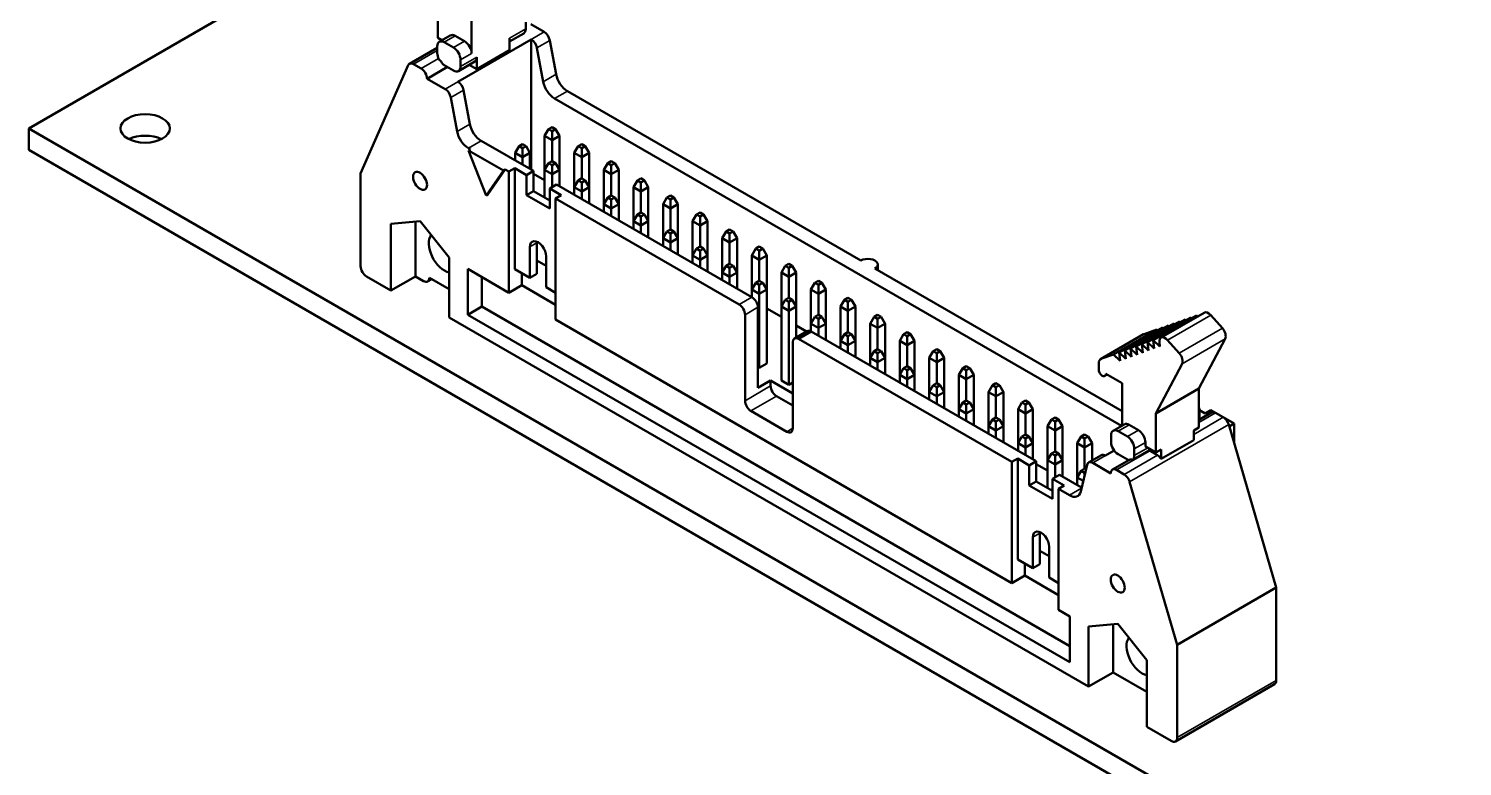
# Model space of a CAD drawing. Header units: millimetres. Extents: x 845 to 2568, y -211 to 570.
# Drawn here: x 1331.5 to 1418.5, y 404.5 to 449.3 of the extents above; entities that cross this region are included whole.
import ezdxf

# ---------------------------------------------------------------- set-up
doc = ezdxf.new("R2010")
doc.units = ezdxf.units.MM
doc.header["$LTSCALE"] = 2
doc.layers.add('외형선(ISO)', color=7, linetype='Continuous', lineweight=50)
doc.layers.add('좁은 외형선(ISO)', color=7, linetype='Continuous', lineweight=35)

msp = doc.modelspace()

# ---------------------------------------------------------------- linework, layer by layer
at = {"layer": '외형선(ISO)'}
for p, q in [((1368.9172, 464.8466), (1331.487, 443.2363)), ((1356.3243, 448.7321), (1356.3243, 451.1052)), ((1358.3749, 447.7932), (1358.3749, 450.5745)), ((1361.6629, 449.2833), (1361.6629, 449.6916)), ((1362.7765, 449.0946), (1361.9633, 449.5641)), ((1356.5727, 448.5887), (1356.3243, 448.7321)), ((1357.0849, 448.8844), (1356.4131, 448.4965)), ((1357.2788, 448.1403), (1356.713, 448.4668)), ((1357.9506, 448.5281), (1357.3848, 448.8547)), ((1361.9987, 448.6455), (1357.5439, 446.0736)), ((1361.5387, 449.0087), (1360.673, 448.5089)), ((1360.673, 447.9821), (1360.673, 448.7118)), ((1361.9987, 448.6455), (1361.9987, 440.7255)), ((1363.1203, 448.5834), (1363.5032, 446.5244)), ((1356.2889, 448.1398), (1354.5993, 447.1642)), ((1356.2889, 448.2219), (1356.2889, 447.8136)), ((1357.7031, 446.9971), (1357.7031, 447.4054)), ((1358.6931, 446.839), (1360.673, 447.9821)), ((1358.6931, 446.839), (1358.6931, 447.5687)), ((1362.3425, 448.1343), (1362.7254, 446.0753)), ((1351.6396, 440.501), (1354.5215, 447.0735)), ((1354.8492, 447.1395), (1355.3165, 446.8697)), ((1356.9031, 446.9692), (1355.6701, 446.2573)), ((1357.2789, 446.7522), (1356.7132, 447.0788)), ((1358.5688, 447.294), (1357.5789, 446.7225)), ((1358.6931, 446.839), (1358.2369, 447.1024)), ((1355.6701, 446.2573), (1356.7661, 445.6245)), ((1357.4928, 443.0543), (1357.1099, 445.1133)), ((1357.8877, 445.5623), (1358.2706, 443.5034)), ((1397.8367, 425.1783), (1363.413, 445.0529)), ((1364.1908, 445.502), (1382.0099, 435.2141)), ((1331.487, 443.2363), (1487.0505, 353.4216)), ((1331.487, 441.9299), (1331.487, 443.2363)), ((1362.8116, 442.787), (1363.052, 443.1953)), ((1363.052, 443.1953), (1363.2641, 443.3177)), ((1363.2641, 443.0728), (1363.052, 443.1953)), ((1363.2641, 443.3177), (1363.4763, 443.1953)), ((1363.2641, 443.0728), (1363.4763, 443.1953)), ((1363.2641, 443.0728), (1363.2641, 442.5257)), ((1363.7167, 442.787), (1363.4763, 443.1953)), ((1362.126, 440.652), (1358.9582, 442.4809)), ((1361.2559, 442.1583), (1361.0155, 441.7501)), ((1361.2559, 442.1583), (1361.4681, 442.2808)), ((1361.4681, 442.0358), (1361.2559, 442.1583)), ((1361.6802, 442.1583), (1361.4681, 442.2808)), ((1361.4681, 442.0358), (1361.6802, 442.1583)), ((1361.9206, 441.7501), (1361.6802, 442.1583)), ((1362.8116, 442.787), (1363.2641, 442.5257)), ((1362.8116, 442.787), (1362.8116, 440.7131)), ((1363.7167, 442.787), (1363.2641, 442.5257)), ((1363.2641, 441.2438), (1363.2641, 442.5257)), ((1363.7167, 440.7131), (1363.7167, 442.787)), ((1364.6076, 441.7501), (1364.848, 442.1583)), ((1364.848, 442.1583), (1365.0602, 442.2808)), ((1365.0602, 442.0358), (1364.848, 442.1583)), ((1365.0602, 442.2808), (1365.2723, 442.1583)), ((1365.0602, 442.0358), (1365.2723, 442.1583)), ((1365.5127, 441.7501), (1365.2723, 442.1583)), ((1331.487, 441.9299), (1487.0505, 352.1152)), ((1358.1804, 442.0319), (1358.3005, 441.9625)), ((1358.3005, 441.9625), (1358.1945, 441.9013)), ((1358.1945, 441.9013), (1360.3158, 440.6765)), ((1358.1945, 441.9013), (1359.2551, 439.166)), ((1361.0155, 441.7501), (1361.4681, 441.4888)), ((1361.0155, 441.7501), (1361.0155, 441.2932)), ((1361.4681, 442.0358), (1361.4681, 441.4888)), ((1361.4681, 441.4888), (1361.9206, 441.7501)), ((1361.4681, 441.0319), (1361.4681, 441.4888)), ((1361.9206, 441.7501), (1361.9206, 440.7706)), ((1364.6076, 441.7501), (1365.0602, 441.4888)), ((1364.6076, 441.7501), (1364.6076, 439.6762)), ((1365.0602, 442.0358), (1365.0602, 441.4888)), ((1365.5127, 441.7501), (1365.0602, 441.4888)), ((1365.0602, 440.2069), (1365.0602, 441.4888)), ((1365.5127, 439.6762), (1365.5127, 441.7501)), ((1351.6396, 434.8672), (1351.6396, 440.501)), ((1360.3158, 440.6765), (1359.2551, 439.166)), ((1360.4218, 440.7378), (1359.3612, 439.2273)), ((1360.3158, 440.6765), (1360.4218, 440.7378)), ((1360.4218, 440.7378), (1360.641, 440.6112)), ((1360.9946, 440.8153), (1360.641, 440.6112)), ((1360.641, 440.6112), (1360.641, 433.2628)), ((1360.9946, 440.8153), (1361.7017, 440.4071)), ((1360.9946, 434.6916), (1360.9946, 440.8153)), ((1362.126, 440.652), (1361.7017, 440.4071)), ((1361.7017, 440.4071), (1361.7017, 439.1824)), ((1362.126, 439.4273), (1362.126, 440.652)), ((1362.126, 440.4887), (1362.8116, 440.0929)), ((1363.052, 441.1214), (1362.8116, 440.7131)), ((1362.8116, 440.7131), (1362.8116, 439.0315)), ((1362.8116, 440.7131), (1363.2641, 440.4518)), ((1363.052, 441.1214), (1363.2641, 441.2438)), ((1363.2641, 440.9989), (1363.052, 441.1214)), ((1363.4763, 441.1214), (1363.2641, 441.2438)), ((1363.2641, 440.9989), (1363.4763, 441.1214)), ((1363.2641, 440.9989), (1363.2641, 440.4518)), ((1363.2641, 440.4518), (1363.7167, 440.7131)), ((1363.2641, 439.6762), (1363.2641, 440.4518)), ((1363.7167, 440.7131), (1363.4763, 441.1214)), ((1363.7167, 440.7131), (1363.7167, 439.7337)), ((1366.4037, 440.7131), (1366.6441, 441.1214)), ((1366.8562, 440.4518), (1366.4037, 440.7131)), ((1366.4037, 440.7131), (1366.4037, 438.6392)), ((1366.8562, 441.2438), (1366.6441, 441.1214)), ((1366.6441, 441.1214), (1366.8562, 440.9989)), ((1367.0684, 441.1214), (1366.8562, 441.2438)), ((1366.8562, 440.9989), (1367.0684, 441.1214)), ((1366.8562, 440.4518), (1366.8562, 440.9989)), ((1366.8562, 440.4518), (1367.3088, 440.7131)), ((1366.8562, 439.1699), (1366.8562, 440.4518)), ((1367.3088, 440.7131), (1367.0684, 441.1214)), ((1367.3088, 440.7131), (1367.3088, 438.6392)), ((1363.5402, 439.8356), (1363.1159, 439.5906)), ((1363.1159, 439.5906), (1363.823, 439.1824)), ((1363.1159, 438.3659), (1363.1159, 439.5906)), ((1375.3984, 432.9892), (1363.5402, 439.8356)), ((1364.848, 440.0844), (1364.6076, 439.6762)), ((1364.6076, 439.6762), (1364.6076, 439.2193)), ((1364.6076, 439.6762), (1365.0602, 439.4149)), ((1364.848, 440.0844), (1365.0602, 440.2069)), ((1364.848, 440.0844), (1365.0602, 439.9619)), ((1365.0602, 440.2069), (1365.2723, 440.0844)), ((1365.0602, 439.9619), (1365.2723, 440.0844)), ((1365.0602, 439.9619), (1365.0602, 439.4149)), ((1365.0602, 439.4149), (1365.5127, 439.6762)), ((1365.5127, 439.6762), (1365.2723, 440.0844)), ((1365.5127, 438.6967), (1365.5127, 439.6762)), ((1368.1997, 439.6762), (1368.4401, 440.0844)), ((1368.6523, 439.4149), (1368.1997, 439.6762)), ((1368.1997, 439.6762), (1368.1997, 437.6023)), ((1368.6523, 440.2069), (1368.4401, 440.0844)), ((1368.4401, 440.0844), (1368.6523, 439.9619)), ((1368.8644, 440.0844), (1368.6523, 440.2069)), ((1368.6523, 439.9619), (1368.8644, 440.0844)), ((1368.6523, 439.4149), (1368.6523, 439.9619)), ((1368.6523, 439.4149), (1369.1048, 439.6762)), ((1369.1048, 439.6762), (1368.8644, 440.0844)), ((1369.1048, 439.6762), (1369.1048, 437.6023)), ((1359.2551, 439.166), (1359.3612, 439.2273)), ((1362.126, 439.4273), (1361.7017, 439.1824)), ((1361.7017, 439.1824), (1363.1159, 438.3659)), ((1363.1159, 438.8558), (1362.126, 439.4273)), ((1363.4695, 438.9782), (1363.823, 439.1824)), ((1363.4695, 431.6298), (1363.4695, 438.9782)), ((1363.4695, 438.9782), (1374.6205, 432.5402)), ((1365.0602, 438.958), (1365.0602, 439.4149)), ((1366.6441, 439.0475), (1366.4037, 438.6392)), ((1366.6441, 439.0475), (1366.8562, 439.1699)), ((1366.6441, 439.0475), (1366.8562, 438.925)), ((1366.8562, 439.1699), (1367.0684, 439.0475)), ((1366.8562, 438.925), (1367.0684, 439.0475)), ((1366.8562, 438.925), (1366.8562, 438.3779)), ((1367.3088, 438.6392), (1367.0684, 439.0475)), ((1368.6523, 438.133), (1368.6523, 439.4149)), ((1369.9958, 438.6392), (1370.2362, 439.0475)), ((1370.4483, 439.1699), (1370.2362, 439.0475)), ((1370.2362, 439.0475), (1370.4483, 438.925)), ((1370.6605, 439.0475), (1370.4483, 439.1699)), ((1370.4483, 438.925), (1370.6605, 439.0475)), ((1370.4483, 438.3779), (1370.4483, 438.925)), ((1370.9009, 438.6392), (1370.6605, 439.0475)), ((1366.4037, 438.6392), (1366.8562, 438.3779)), ((1366.4037, 438.6392), (1366.4037, 438.1823)), ((1366.8562, 438.3779), (1367.3088, 438.6392)), ((1366.8562, 437.921), (1366.8562, 438.3779)), ((1367.3088, 437.6598), (1367.3088, 438.6392)), ((1368.4401, 438.0105), (1368.1997, 437.6023)), ((1368.4401, 438.0105), (1368.6523, 438.133)), ((1368.4401, 438.0105), (1368.6523, 437.888)), ((1368.6523, 438.133), (1368.8644, 438.0105)), ((1368.6523, 437.888), (1368.8644, 438.0105)), ((1368.6523, 437.888), (1368.6523, 437.341)), ((1369.1048, 437.6023), (1368.8644, 438.0105)), ((1369.9958, 438.6392), (1369.9958, 436.5653)), ((1370.4483, 438.3779), (1369.9958, 438.6392)), ((1370.4483, 438.3779), (1370.9009, 438.6392)), ((1370.4483, 437.096), (1370.4483, 438.3779)), ((1370.9009, 438.6392), (1370.9009, 436.5653)), ((1371.7918, 437.6023), (1372.0322, 438.0105)), ((1372.2444, 438.133), (1372.0322, 438.0105)), ((1372.0322, 438.0105), (1372.2444, 437.888)), ((1372.4565, 438.0105), (1372.2444, 438.133)), ((1372.2444, 437.888), (1372.4565, 438.0105)), ((1372.2444, 437.341), (1372.2444, 437.888)), ((1372.6969, 437.6023), (1372.4565, 438.0105)), ((1353.478, 437.4445), (1355.2458, 437.6024)), ((1353.478, 433.3975), (1353.478, 437.4445)), ((1354.963, 437.5772), (1354.963, 434.2548)), ((1357.0136, 435.4033), (1355.2458, 437.6024)), ((1368.1997, 437.6023), (1368.1997, 437.1454)), ((1368.1997, 437.6023), (1368.6523, 437.341)), ((1368.6523, 437.341), (1369.1048, 437.6023)), ((1368.6523, 436.8841), (1368.6523, 437.341)), ((1369.1048, 436.6228), (1369.1048, 437.6023)), ((1370.2362, 436.9736), (1369.9958, 436.5653)), ((1370.2362, 436.9736), (1370.4483, 437.096)), ((1370.2362, 436.9736), (1370.4483, 436.8511)), ((1370.4483, 437.096), (1370.6605, 436.9736)), ((1370.4483, 436.8511), (1370.6605, 436.9736)), ((1370.9009, 436.5653), (1370.6605, 436.9736)), ((1371.7918, 437.6023), (1371.7918, 435.5284)), ((1372.2444, 437.341), (1371.7918, 437.6023)), ((1372.2444, 437.341), (1372.6969, 437.6023)), ((1372.2444, 436.0591), (1372.2444, 437.341)), ((1372.6969, 437.6023), (1372.6969, 435.5284)), ((1373.5879, 436.5653), (1373.8283, 436.9736)), ((1374.0404, 437.096), (1373.8283, 436.9736)), ((1373.8283, 436.9736), (1374.0404, 436.8511)), ((1374.2526, 436.9736), (1374.0404, 437.096)), ((1374.0404, 436.8511), (1374.2526, 436.9736)), ((1374.493, 436.5653), (1374.2526, 436.9736)), ((1362.3381, 435.2223), (1362.3381, 436.2838)), ((1369.9958, 436.5653), (1369.9958, 436.1084)), ((1369.9958, 436.5653), (1370.4483, 436.304)), ((1370.4483, 436.8511), (1370.4483, 436.304)), ((1370.4483, 436.304), (1370.9009, 436.5653)), ((1370.4483, 435.8471), (1370.4483, 436.304)), ((1370.9009, 435.5859), (1370.9009, 436.5653)), ((1372.0322, 435.9366), (1372.2444, 436.0591)), ((1372.2444, 436.0591), (1372.4565, 435.9366)), ((1374.0404, 436.304), (1373.5879, 436.5653)), ((1373.5879, 436.5653), (1373.5879, 434.4914)), ((1374.0404, 436.304), (1374.0404, 436.8511)), ((1374.0404, 436.304), (1374.493, 436.5653)), ((1374.0404, 435.0221), (1374.0404, 436.304)), ((1374.493, 436.5653), (1374.493, 434.4914)), ((1375.8365, 436.0591), (1375.6243, 435.9366)), ((1376.0486, 435.9366), (1375.8365, 436.0591)), ((1357.0136, 435.4033), (1357.0136, 431.7645)), ((1361.9138, 436.0388), (1361.9138, 434.1609)), ((1362.3381, 434.4058), (1362.3381, 435.2223)), ((1362.3381, 435.2223), (1362.9038, 434.8957)), ((1362.9038, 433.5894), (1362.9038, 435.4673)), ((1372.0322, 435.9366), (1371.7918, 435.5284)), ((1371.7918, 435.5284), (1372.2444, 435.2671)), ((1371.7918, 435.5284), (1371.7918, 435.0715)), ((1372.0322, 435.9366), (1372.2444, 435.8141)), ((1372.2444, 435.8141), (1372.4565, 435.9366)), ((1372.2444, 435.8141), (1372.2444, 435.2671)), ((1372.2444, 435.2671), (1372.6969, 435.5284)), ((1372.2444, 434.8102), (1372.2444, 435.2671)), ((1372.6969, 435.5284), (1372.4565, 435.9366)), ((1372.6969, 434.5489), (1372.6969, 435.5284)), ((1375.3839, 435.5284), (1375.6243, 435.9366)), ((1375.3839, 435.5284), (1375.3839, 433.4545)), ((1375.8365, 435.2671), (1375.3839, 435.5284)), ((1375.6243, 435.9366), (1375.8365, 435.8141)), ((1375.8365, 435.8141), (1376.0486, 435.9366)), ((1375.8365, 435.2671), (1375.8365, 435.8141)), ((1375.8365, 435.2671), (1376.289, 435.5284)), ((1375.8365, 433.9852), (1375.8365, 435.2671)), ((1376.289, 435.5284), (1376.0486, 435.9366)), ((1376.289, 435.5284), (1376.289, 433.4545)), ((1358.145, 431.9278), (1358.145, 434.7039)), ((1358.145, 434.7039), (1360.641, 433.2628)), ((1361.9138, 434.1609), (1360.9946, 434.6916)), ((1361.4189, 433.7118), (1361.4189, 434.4467)), ((1361.9138, 434.1609), (1362.3381, 434.4058)), ((1373.8283, 434.8997), (1373.5879, 434.4914)), ((1373.5879, 434.4914), (1373.5879, 434.0345)), ((1373.5879, 434.4914), (1374.0404, 434.2301)), ((1373.8283, 434.8997), (1374.0404, 435.0221)), ((1373.8283, 434.8997), (1374.0404, 434.7772)), ((1374.0404, 435.0221), (1374.2526, 434.8997)), ((1374.0404, 434.7772), (1374.2526, 434.8997)), ((1374.0404, 434.7772), (1374.0404, 434.2301)), ((1374.0404, 434.2301), (1374.493, 434.4914)), ((1374.493, 434.4914), (1374.2526, 434.8997)), ((1374.493, 433.512), (1374.493, 434.4914)), ((1377.18, 434.4914), (1377.4204, 434.8997)), ((1377.6325, 434.2301), (1377.18, 434.4914)), ((1377.18, 434.4914), (1377.18, 432.4175)), ((1377.6325, 435.0221), (1377.4204, 434.8997)), ((1377.4204, 434.8997), (1377.6325, 434.7772)), ((1377.8447, 434.8997), (1377.6325, 435.0221)), ((1377.6325, 434.7772), (1377.8447, 434.8997)), ((1377.6325, 434.2301), (1377.6325, 434.7772)), ((1377.6325, 434.2301), (1378.0851, 434.4914)), ((1378.0851, 434.4914), (1377.8447, 434.8997)), ((1378.0851, 434.4914), (1378.0851, 432.4175)), ((1382.8584, 434.7242), (1397.8666, 426.0593)), ((1383.0341, 434.9692), (1383.0341, 434.6228)), ((1353.478, 433.3975), (1351.9931, 434.2548)), ((1353.478, 433.3975), (1354.963, 434.2548)), ((1355.4579, 433.969), (1354.963, 434.2548)), ((1355.7079, 433.9443), (1355.9579, 434.0886)), ((1355.8115, 434.1731), (1357.0136, 433.4791)), ((1358.9935, 432.4177), (1358.9935, 434.214)), ((1361.4189, 433.7118), (1360.641, 433.2628)), ((1361.4189, 433.7118), (1363.4695, 432.5279)), ((1363.4695, 433.2628), (1362.9038, 433.5894)), ((1374.0404, 433.7732), (1374.0404, 434.2301)), ((1375.6243, 433.8627), (1375.3839, 433.4545)), ((1375.3839, 433.4545), (1375.8365, 433.1932)), ((1375.3839, 433.4545), (1375.3839, 432.9976)), ((1375.6243, 433.8627), (1375.8365, 433.9852)), ((1375.6243, 433.8627), (1375.8365, 433.7402)), ((1375.8365, 433.9852), (1376.0486, 433.8627)), ((1375.8365, 433.7402), (1376.0486, 433.8627)), ((1375.8365, 433.7402), (1375.8365, 433.1932)), ((1375.8365, 433.1932), (1376.289, 433.4545)), ((1376.289, 433.4545), (1376.0486, 433.8627)), ((1376.289, 428.9637), (1376.289, 433.4545)), ((1377.6325, 432.9482), (1377.6325, 434.2301)), ((1378.976, 433.4545), (1379.2164, 433.8627)), ((1378.976, 433.4545), (1378.976, 431.3806)), ((1379.4286, 433.1932), (1378.976, 433.4545)), ((1379.4286, 433.9852), (1379.2164, 433.8627)), ((1379.2164, 433.8627), (1379.4286, 433.7402)), ((1379.6407, 433.8627), (1379.4286, 433.9852)), ((1379.4286, 433.7402), (1379.6407, 433.8627)), ((1379.4286, 433.1932), (1379.4286, 433.7402)), ((1379.4286, 433.1932), (1379.8811, 433.4545)), ((1379.8811, 433.4545), (1379.6407, 433.8627)), ((1379.8811, 433.4545), (1379.8811, 431.3806)), ((1375.8365, 428.7025), (1375.8365, 433.1932)), ((1377.4204, 432.8258), (1377.18, 432.4175)), ((1377.4204, 432.8258), (1377.6325, 432.9482)), ((1377.4204, 432.8258), (1377.6325, 432.7033)), ((1377.6325, 432.9482), (1377.8447, 432.8258)), ((1377.6325, 432.7033), (1377.8447, 432.8258)), ((1377.6325, 432.7033), (1377.6325, 432.1562)), ((1378.0851, 432.4175), (1377.8447, 432.8258)), ((1379.4286, 431.9113), (1379.4286, 433.1932)), ((1380.7721, 432.4175), (1381.0125, 432.8258)), ((1381.2246, 432.9482), (1381.0125, 432.8258)), ((1381.0125, 432.8258), (1381.2246, 432.7033)), ((1381.4368, 432.8258), (1381.2246, 432.9482)), ((1381.2246, 432.7033), (1381.4368, 432.8258)), ((1381.2246, 432.1562), (1381.2246, 432.7033)), ((1381.6772, 432.4175), (1381.4368, 432.8258)), ((1395.8337, 409.3517), (1357.0136, 431.7645)), ((1358.145, 431.9278), (1358.9935, 432.4177)), ((1394.7024, 410.8213), (1358.145, 431.9278)), ((1394.7024, 411.8011), (1358.9935, 432.4177)), ((1374.9741, 431.9278), (1374.9741, 426.7022)), ((1375.7519, 427.4779), (1375.7519, 432.3769)), ((1376.289, 432.3117), (1377.18, 431.7973)), ((1377.18, 432.4175), (1377.18, 427.9268)), ((1377.18, 432.4175), (1377.6325, 432.1562)), ((1377.6325, 432.1562), (1378.0851, 432.4175)), ((1377.6325, 427.6655), (1377.6325, 432.1562)), ((1378.0851, 430.5454), (1378.0851, 432.4175)), ((1379.2164, 431.7888), (1378.976, 431.3806)), ((1379.2164, 431.7888), (1379.4286, 431.9113)), ((1379.2164, 431.7888), (1379.4286, 431.6663)), ((1379.4286, 431.9113), (1379.6407, 431.7888)), ((1379.4286, 431.6663), (1379.6407, 431.7888)), ((1379.8811, 431.3806), (1379.6407, 431.7888)), ((1380.7721, 432.4175), (1380.7721, 430.3436)), ((1381.2246, 432.1562), (1380.7721, 432.4175)), ((1381.2246, 432.1562), (1381.6772, 432.4175)), ((1381.2246, 430.8743), (1381.2246, 432.1562)), ((1381.6772, 432.4175), (1381.6772, 430.3436)), ((1382.5681, 431.3806), (1382.8086, 431.7888)), ((1383.0207, 431.9113), (1382.8086, 431.7888)), ((1382.8086, 431.7888), (1383.0207, 431.6663)), ((1383.2328, 431.7888), (1383.0207, 431.9113)), ((1383.0207, 431.6663), (1383.2328, 431.7888)), ((1383.4732, 431.3806), (1383.2328, 431.7888)), ((1399.4162, 430.2501), (1402.0325, 431.7606)), ((1399.7599, 430.3725), (1402.3762, 431.883)), ((1402.8445, 432.0471), (1400.2282, 430.5366)), ((1402.0325, 431.7606), (1402.0815, 431.7129)), ((1402.3762, 431.883), (1402.4447, 431.8163)), ((1403.2463, 431.8953), (1403.9546, 431.1049)), ((1363.4695, 431.6298), (1391.1739, 415.6346)), ((1377.9768, 430.4829), (1378.7546, 430.9319)), ((1378.0851, 431.2747), (1378.7167, 430.9101)), ((1378.9975, 430.9112), (1378.2197, 430.4622)), ((1378.976, 431.3806), (1378.976, 430.9223)), ((1378.976, 431.3806), (1379.4286, 431.1193)), ((1392.6588, 423.0239), (1378.9975, 430.9112)), ((1379.4286, 431.6663), (1379.4286, 431.1193)), ((1379.4286, 431.1193), (1379.8811, 431.3806)), ((1379.4286, 430.6624), (1379.4286, 431.1193)), ((1379.8811, 430.4011), (1379.8811, 431.3806)), ((1381.0125, 430.7519), (1381.2246, 430.8743)), ((1381.2246, 430.8743), (1381.4368, 430.7519)), ((1382.5681, 431.3806), (1382.5681, 429.3067)), ((1383.0207, 431.1193), (1382.5681, 431.3806)), ((1383.0207, 431.1193), (1383.0207, 431.6663)), ((1383.0207, 431.1193), (1383.4732, 431.3806)), ((1383.0207, 429.8374), (1383.0207, 431.1193)), ((1383.4732, 431.3806), (1383.4732, 429.3067)), ((1384.8167, 430.8743), (1384.6046, 430.7519)), ((1385.0289, 430.7519), (1384.8167, 430.8743)), ((1397.3544, 429.5151), (1399.9707, 431.0256)), ((1397.6981, 429.6377), (1400.3144, 431.1482)), ((1398.0417, 429.7601), (1400.658, 431.2706)), ((1398.3853, 429.8827), (1401.0016, 431.3932)), ((1398.729, 430.0051), (1401.3453, 431.5157)), ((1399.0726, 430.1277), (1401.6889, 431.6382)), ((1399.197, 430.7498), (1399.9707, 431.0256)), ((1399.9707, 431.0256), (1400.0196, 430.978)), ((1400.3144, 431.1482), (1400.3633, 431.1005)), ((1400.658, 431.2706), (1400.7068, 431.223)), ((1401.0016, 431.3932), (1401.0505, 431.3455)), ((1401.3453, 431.5157), (1401.3941, 431.468)), ((1401.6889, 431.6382), (1401.7378, 431.5905)), ((1377.8732, 425.0284), (1377.8732, 430.254)), ((1378.2197, 430.4622), (1391.1739, 422.9831)), ((1381.0125, 430.7519), (1380.7721, 430.3436)), ((1380.7721, 430.3436), (1380.7721, 429.8867)), ((1380.7721, 430.3436), (1381.2246, 430.0823)), ((1381.0125, 430.7519), (1381.2246, 430.6294)), ((1381.2246, 430.6294), (1381.4368, 430.7519)), ((1381.2246, 430.6294), (1381.2246, 430.0823)), ((1381.2246, 430.0823), (1381.6772, 430.3436)), ((1381.2246, 429.6254), (1381.2246, 430.0823)), ((1381.6772, 430.3436), (1381.4368, 430.7519)), ((1381.6772, 429.3641), (1381.6772, 430.3436)), ((1384.3642, 430.3436), (1384.6046, 430.7519)), ((1384.3642, 430.3436), (1384.3642, 428.2697)), ((1384.8167, 430.0823), (1384.3642, 430.3436)), ((1384.6046, 430.7519), (1384.8167, 430.6294)), ((1384.8167, 430.6294), (1385.0289, 430.7519)), ((1384.8167, 430.0823), (1384.8167, 430.6294)), ((1384.8167, 430.0823), (1385.2693, 430.3436)), ((1384.8167, 428.8004), (1384.8167, 430.0823)), ((1385.2693, 430.3436), (1385.0289, 430.7519)), ((1385.2693, 430.3436), (1385.2693, 428.2697)), ((1399.1722, 430.738), (1396.5559, 429.2275)), ((1399.1231, 429.6206), (1398.729, 430.0051)), ((1398.729, 430.0051), (1398.7795, 429.4981)), ((1399.4667, 429.7432), (1399.0726, 430.1277)), ((1399.0726, 430.1277), (1399.1231, 429.6206)), ((1399.8104, 429.8656), (1399.4162, 430.2501)), ((1399.4162, 430.2501), (1399.4667, 429.7432)), ((1400.154, 429.9881), (1399.7599, 430.3725)), ((1399.7599, 430.3725), (1399.8104, 429.8656)), ((1400.128, 430.2495), (1400.154, 429.9881)), ((1401.3383, 429.5944), (1400.63, 430.3848)), ((1402.5335, 427.4473), (1404.121, 430.4619)), ((1382.8086, 429.7149), (1382.5681, 429.3067)), ((1382.5681, 429.3067), (1382.5681, 428.8498)), ((1382.5681, 429.3067), (1383.0207, 429.0454)), ((1382.8086, 429.7149), (1383.0207, 429.8374)), ((1382.8086, 429.7149), (1383.0207, 429.5924)), ((1383.0207, 429.8374), (1383.2328, 429.7149)), ((1383.0207, 429.5924), (1383.2328, 429.7149)), ((1383.0207, 429.5924), (1383.0207, 429.0454)), ((1383.0207, 429.0454), (1383.4732, 429.3067)), ((1383.4732, 429.3067), (1383.2328, 429.7149)), ((1383.4732, 428.3272), (1383.4732, 429.3067)), ((1386.1602, 429.3067), (1386.4007, 429.7149)), ((1386.1602, 429.3067), (1386.1602, 427.2328)), ((1386.6128, 429.0454), (1386.1602, 429.3067)), ((1386.6128, 429.8374), (1386.4007, 429.7149)), ((1386.4007, 429.7149), (1386.6128, 429.5924)), ((1386.8249, 429.7149), (1386.6128, 429.8374)), ((1386.6128, 429.5924), (1386.8249, 429.7149)), ((1386.6128, 429.0454), (1386.6128, 429.5924)), ((1386.6128, 429.0454), (1387.0653, 429.3067)), ((1387.0653, 429.3067), (1386.8249, 429.7149)), ((1387.0653, 429.3067), (1387.0653, 427.2328)), ((1397.3544, 429.5151), (1396.5807, 429.2393)), ((1397.7486, 429.1306), (1397.3544, 429.5151)), ((1398.0922, 429.2531), (1397.6981, 429.6377)), ((1397.6981, 429.6377), (1397.7486, 429.1306)), ((1398.4358, 429.3756), (1398.0417, 429.7601)), ((1398.0417, 429.7601), (1398.0922, 429.2531)), ((1398.7795, 429.4981), (1398.3853, 429.8827)), ((1398.3853, 429.8827), (1398.4358, 429.3756)), ((1375.7519, 428.7513), (1375.8365, 428.7025)), ((1375.8365, 428.7025), (1376.289, 428.9637)), ((1383.0207, 428.5885), (1383.0207, 429.0454)), ((1384.6046, 428.678), (1384.3642, 428.2697)), ((1384.3642, 428.2697), (1384.3642, 427.8128)), ((1384.3642, 428.2697), (1384.8167, 428.0084)), ((1384.6046, 428.678), (1384.8167, 428.8004)), ((1384.6046, 428.678), (1384.8167, 428.5555)), ((1384.8167, 428.8004), (1385.0289, 428.678)), ((1384.8167, 428.5555), (1385.0289, 428.678)), ((1384.8167, 428.5555), (1384.8167, 428.0084)), ((1384.8167, 428.0084), (1385.2693, 428.2697)), ((1385.2693, 428.2697), (1385.0289, 428.678)), ((1385.2693, 427.2902), (1385.2693, 428.2697)), ((1386.6128, 427.7635), (1386.6128, 429.0454)), ((1387.9563, 428.2697), (1388.1967, 428.678)), ((1387.9563, 428.2697), (1387.9563, 426.1958)), ((1388.4088, 428.0084), (1387.9563, 428.2697)), ((1388.4088, 428.8004), (1388.1967, 428.678)), ((1388.1967, 428.678), (1388.4088, 428.5555)), ((1388.621, 428.678), (1388.4088, 428.8004)), ((1388.4088, 428.5555), (1388.621, 428.678)), ((1388.4088, 428.0084), (1388.4088, 428.5555)), ((1388.4088, 428.0084), (1388.8614, 428.2697)), ((1388.8614, 428.2697), (1388.621, 428.678)), ((1388.8614, 428.2697), (1388.8614, 426.1958)), ((1396.4524, 428.9986), (1396.4524, 428.5904)), ((1396.9645, 428.2947), (1396.8145, 428.2081)), ((1396.8767, 428.3454), (1397.8666, 427.7739)), ((1401.5047, 428.9514), (1399.9172, 425.9368)), ((1376.5297, 427.9269), (1375.7519, 427.4779)), ((1376.5297, 427.9269), (1377.8732, 427.1513)), ((1376.5297, 427.6003), (1376.5297, 427.9269)), ((1377.18, 427.9268), (1377.6325, 427.6655)), ((1377.6325, 427.6655), (1377.8732, 427.8045)), ((1384.8167, 427.5515), (1384.8167, 428.0084)), ((1386.4007, 427.641), (1386.1602, 427.2328)), ((1386.4007, 427.641), (1386.6128, 427.7635)), ((1386.4007, 427.641), (1386.6128, 427.5185)), ((1386.6128, 427.7635), (1386.8249, 427.641)), ((1386.6128, 427.5185), (1386.8249, 427.641)), ((1386.6128, 427.5185), (1386.6128, 426.9715)), ((1387.0653, 427.2328), (1386.8249, 427.641)), ((1388.4088, 426.7265), (1388.4088, 428.0084)), ((1389.7523, 427.2328), (1389.9928, 427.641)), ((1390.2049, 427.7635), (1389.9928, 427.641)), ((1389.9928, 427.641), (1390.2049, 427.5185)), ((1390.417, 427.641), (1390.2049, 427.7635)), ((1390.2049, 427.5185), (1390.417, 427.641)), ((1390.2049, 426.9715), (1390.2049, 427.5185)), ((1390.6574, 427.2328), (1390.417, 427.641)), ((1397.8666, 427.7739), (1397.8666, 425.1956)), ((1402.5335, 427.4473), (1399.9172, 425.9368)), ((1402.5335, 425.0742), (1402.5335, 427.4473)), ((1377.8732, 426.4164), (1376.8833, 426.988)), ((1386.1602, 427.2328), (1386.1602, 426.7759)), ((1386.1602, 427.2328), (1386.6128, 426.9715)), ((1386.6128, 426.9715), (1387.0653, 427.2328)), ((1386.6128, 426.5146), (1386.6128, 426.9715)), ((1387.0653, 426.2533), (1387.0653, 427.2328)), ((1388.1967, 426.6041), (1387.9563, 426.1958)), ((1388.1967, 426.6041), (1388.4088, 426.7265)), ((1388.1967, 426.6041), (1388.4088, 426.4816)), ((1388.4088, 426.7265), (1388.621, 426.6041)), ((1388.4088, 426.4816), (1388.621, 426.6041)), ((1388.4088, 426.4816), (1388.4088, 425.9345)), ((1388.8614, 426.1958), (1388.621, 426.6041)), ((1389.7523, 427.2328), (1389.7523, 425.1589)), ((1390.2049, 426.9715), (1389.7523, 427.2328)), ((1390.2049, 426.9715), (1390.6574, 427.2328)), ((1390.2049, 425.6896), (1390.2049, 426.9715)), ((1390.6574, 427.2328), (1390.6574, 425.1589)), ((1391.5484, 426.1958), (1391.7888, 426.6041)), ((1392.0009, 426.7265), (1391.7888, 426.6041)), ((1391.7888, 426.6041), (1392.0009, 426.4816)), ((1392.2131, 426.6041), (1392.0009, 426.7265)), ((1392.0009, 426.4816), (1392.2131, 426.6041)), ((1392.0009, 425.9345), (1392.0009, 426.4816)), ((1392.4535, 426.1958), (1392.2131, 426.6041)), ((1375.3276, 426.0898), (1377.5197, 424.8243)), ((1387.9563, 426.1958), (1387.9563, 425.7389)), ((1387.9563, 426.1958), (1388.4088, 425.9345)), ((1388.4088, 425.9345), (1388.8614, 426.1958)), ((1388.4088, 425.4776), (1388.4088, 425.9345)), ((1388.8614, 425.2163), (1388.8614, 426.1958)), ((1389.9928, 425.5671), (1390.2049, 425.6896)), ((1390.2049, 425.6896), (1390.417, 425.5671)), ((1391.5484, 426.1958), (1391.5484, 424.1219)), ((1392.0009, 425.9345), (1391.5484, 426.1958)), ((1392.0009, 425.9345), (1392.4535, 426.1958)), ((1392.0009, 424.6526), (1392.0009, 425.9345)), ((1392.4535, 426.1958), (1392.4535, 424.1219)), ((1393.797, 425.6896), (1393.5849, 425.5671)), ((1394.0091, 425.5671), (1393.797, 425.6896)), ((1399.9172, 423.5637), (1399.9172, 425.9368)), ((1402.5596, 425.5697), (1403.2912, 425.9921)), ((1402.567, 426.1216), (1402.9048, 425.9265)), ((1402.5689, 425.6663), (1402.5689, 426.0745)), ((1403.2584, 426.1307), (1402.9048, 425.9265)), ((1403.5412, 425.9674), (1403.2584, 426.1307)), ((1404.0085, 425.6975), (1403.5412, 425.9674)), ((1404.6726, 425.3142), (1404.0085, 425.6975)), ((1389.9928, 425.5671), (1389.7523, 425.1589)), ((1389.7523, 425.1589), (1389.7523, 424.702)), ((1389.7523, 425.1589), (1390.2049, 424.8976)), ((1389.9928, 425.5671), (1390.2049, 425.4446)), ((1390.2049, 425.4446), (1390.417, 425.5671)), ((1390.2049, 425.4446), (1390.2049, 424.8976)), ((1390.2049, 424.8976), (1390.6574, 425.1589)), ((1390.2049, 424.4407), (1390.2049, 424.8976)), ((1390.6574, 425.1589), (1390.417, 425.5671)), ((1390.6574, 424.1794), (1390.6574, 425.1589)), ((1393.3444, 425.1589), (1393.5849, 425.5671)), ((1393.3444, 425.1589), (1393.3444, 423.085)), ((1393.797, 424.8976), (1393.3444, 425.1589)), ((1393.5849, 425.5671), (1393.797, 425.4446)), ((1393.797, 425.4446), (1394.0091, 425.5671)), ((1393.797, 424.8976), (1393.797, 425.4446)), ((1393.797, 424.8976), (1394.2495, 425.1589)), ((1393.797, 423.6157), (1393.797, 424.8976)), ((1394.2495, 425.1589), (1394.0091, 425.5671)), ((1394.2495, 425.1589), (1394.2495, 423.085)), ((1397.9909, 425.2673), (1397.3191, 424.8795)), ((1397.6191, 424.8498), (1398.1848, 424.5231)), ((1398.2909, 425.2376), (1398.8566, 424.9109)), ((1402.5335, 425.0742), (1402.2153, 424.8905)), ((1402.2153, 424.8905), (1402.2153, 424.3153)), ((1407.2182, 415.3529), (1404.3362, 425.2531)), ((1404.6726, 425.3142), (1404.3694, 425.1391)), ((1404.6726, 424.0977), (1404.6726, 425.3142)), ((1391.7888, 424.5302), (1391.5484, 424.1219)), ((1391.5484, 424.1219), (1391.5484, 423.665)), ((1391.5484, 424.1219), (1392.0009, 423.8606)), ((1391.7888, 424.5302), (1392.0009, 424.6526)), ((1391.7888, 424.5302), (1392.0009, 424.4077)), ((1392.0009, 424.6526), (1392.2131, 424.5302)), ((1392.0009, 424.4077), (1392.2131, 424.5302)), ((1392.0009, 424.4077), (1392.0009, 423.8606)), ((1392.0009, 423.8606), (1392.4535, 424.1219)), ((1392.0009, 423.4037), (1392.0009, 423.8606)), ((1392.4535, 424.1219), (1392.2131, 424.5302)), ((1392.4535, 423.1424), (1392.4535, 424.1219)), ((1395.3809, 424.5302), (1395.1405, 424.1219)), ((1395.593, 423.8606), (1395.1405, 424.1219)), ((1395.1405, 422.048), (1395.1405, 424.1219)), ((1395.3809, 424.5302), (1395.593, 424.6526)), ((1395.593, 424.4077), (1395.3809, 424.5302)), ((1395.8052, 424.5302), (1395.593, 424.6526)), ((1395.8052, 424.5302), (1395.593, 424.4077)), ((1395.593, 424.4077), (1395.593, 423.8606)), ((1396.0456, 424.1219), (1395.593, 423.8606)), ((1395.593, 423.8606), (1395.593, 422.5787)), ((1395.8052, 424.5302), (1396.0456, 424.1219)), ((1396.0456, 424.1219), (1396.0456, 423.0744)), ((1397.1949, 424.6048), (1397.1949, 424.1966)), ((1399.2808, 423.9311), (1399.2808, 424.1762)), ((1399.2808, 423.9311), (1399.9172, 423.5637)), ((1400.2354, 423.1722), (1402.2153, 424.3153)), ((1391.1739, 422.9831), (1391.5275, 423.1872)), ((1392.2346, 422.7789), (1391.5275, 423.1872)), ((1391.5275, 417.0635), (1391.5275, 423.1872)), ((1392.6588, 423.0239), (1392.2346, 422.7789)), ((1392.6588, 421.7991), (1392.6588, 423.0239)), ((1393.5849, 423.4932), (1393.3444, 423.085)), ((1393.3444, 421.4033), (1393.3444, 423.085)), ((1393.3444, 423.085), (1393.797, 422.8237)), ((1393.5849, 423.4932), (1393.797, 423.6157)), ((1393.797, 423.3707), (1393.5849, 423.4932)), ((1393.797, 423.6157), (1394.0091, 423.4932)), ((1393.797, 423.3707), (1394.0091, 423.4932)), ((1393.797, 423.3707), (1393.797, 422.8237)), ((1394.2495, 423.085), (1393.797, 422.8237)), ((1394.2495, 423.085), (1394.0091, 423.4932)), ((1394.2495, 423.085), (1394.2495, 422.1055)), ((1395.8312, 422.9507), (1396.609, 423.3997)), ((1397.3848, 423.6785), (1396.859, 423.375)), ((1397.2808, 422.522), (1398.3061, 423.114)), ((1397.6191, 423.4617), (1398.1848, 423.1351)), ((1398.5012, 423.116), (1399.4911, 423.6875)), ((1398.6091, 423.7883), (1398.6091, 423.3801)), ((1400.0134, 423.3909), (1399.5461, 423.6608)), ((1399.9172, 423.5637), (1400.2354, 423.7474)), ((1400.2354, 423.7474), (1400.2354, 423.1722)), ((1391.1739, 422.9831), (1391.1739, 415.6346)), ((1392.2346, 421.5542), (1392.2346, 422.7789)), ((1392.6588, 422.8606), (1393.3444, 422.4648)), ((1394.073, 422.2074), (1393.6488, 421.9624)), ((1393.797, 422.048), (1393.797, 422.8237)), ((1395.4114, 421.4347), (1394.073, 422.2074)), ((1395.1405, 422.048), (1395.3809, 422.4563)), ((1395.3546, 421.195), (1395.7374, 422.8116)), ((1395.593, 422.5787), (1395.3809, 422.4563)), ((1395.593, 422.3338), (1395.3809, 422.4563)), ((1395.6716, 422.5334), (1395.593, 422.5787)), ((1395.593, 422.3338), (1395.6292, 422.3547)), ((1395.593, 422.3338), (1395.593, 422.2019)), ((1396.0812, 422.9259), (1397.1772, 422.2931)), ((1397.5308, 422.4973), (1397.9981, 422.2274)), ((1392.6588, 421.7991), (1392.2346, 421.5542)), ((1393.6488, 420.7377), (1392.2346, 421.5542)), ((1393.6488, 421.2276), (1392.6588, 421.7991)), ((1394.3559, 421.5542), (1393.6488, 421.9624)), ((1393.6488, 421.9624), (1393.6488, 420.7377)), ((1394.3559, 421.5542), (1394.0023, 421.3501)), ((1394.0023, 414.0016), (1394.0023, 421.3501)), ((1394.0023, 421.3501), (1394.6669, 420.9664)), ((1395.1405, 422.048), (1395.5065, 421.8367)), ((1395.1405, 421.5911), (1395.1405, 422.048)), ((1398.3258, 421.783), (1401.2078, 411.8828)), ((1392.871, 417.5942), (1392.871, 418.6556)), ((1392.4467, 416.5327), (1392.4467, 418.4107)), ((1393.4367, 417.8391), (1393.4367, 415.9612)), ((1391.5275, 417.0635), (1392.4467, 416.5327)), ((1393.4367, 417.2676), (1392.871, 417.5942)), ((1392.871, 416.7777), (1392.871, 417.5942)), ((1391.1739, 415.6346), (1391.9517, 416.0837)), ((1391.9517, 416.8185), (1391.9517, 416.0837)), ((1394.0023, 414.8997), (1391.9517, 416.0837)), ((1392.871, 416.7777), (1392.4467, 416.5327)), ((1393.4367, 415.9612), (1394.0023, 415.6346)), ((1401.2078, 411.8828), (1407.2182, 415.3529)), ((1407.2182, 409.7191), (1407.2182, 415.3529)), ((1394.0023, 414.0016), (1394.7024, 413.5974)), ((1394.7024, 410.8213), (1394.7024, 413.5974)), ((1397.6015, 413.1484), (1395.8337, 412.9904)), ((1395.8337, 412.9904), (1395.8337, 409.3517)), ((1397.3187, 413.1231), (1397.3187, 410.209)), ((1399.3693, 410.9492), (1397.6015, 413.1484)), ((1401.2078, 411.8828), (1401.2078, 406.249)), ((1399.3693, 406.9022), (1399.3693, 410.9492)), ((1397.3187, 410.209), (1395.8337, 409.3517)), ((1399.3693, 409.0251), (1397.3187, 410.209)), ((1401.1042, 406.0201), (1407.1146, 409.4902)), ((1400.8542, 406.0448), (1399.3693, 406.9022))]:
    msp.add_line(p, q, dxfattribs=at)
for centre, major_axis, start_param, end_param in [((1361.2387, 449.5283), (0.3, -0.5196), 0, 0.7853982), ((1362.7765, 448.6864), (-0.25, 0.433), 4.1630375, 5.4977871), ((1356.7131, 447.977), (-0.2999, 0.5195), 5.4979121, 7.0685835), ((1357.3848, 448.3648), (-0.2999, 0.5195), 5.4979121, 6.2831853), ((1357.9506, 448.0382), (0.3, -0.5196), 0.7853982, 2.3563195), ((1361.9987, 448.2373), (-0.25, 0.433), 4.1630751, 5.4977871), ((1356.7132, 447.5687), (-0.3, 0.5196), 0.7853982, 1.5146352), ((1356.3418, 447.0534), (-0.25, 0.433), 4.5913772, 5.3416734), ((1357.2789, 447.6503), (0.3, -0.5196), 0.7853982, 2.3563195), ((1358.2688, 447.8136), (0.3, -0.5196), 0, 0.7853982), ((1354.8492, 446.7314), (-0.2499, 0.4329), 5.4977871, 6.6846054), ((1355.3165, 446.4614), (-0.25, 0.433), 3.9269908, 5.4977871), ((1356.7132, 447.5687), (-0.3, 0.5196), 2.1352302, 2.3561945), ((1357.2789, 447.2421), (0.3, -0.5196), 5.4977871, 7.0685835), ((1364.1908, 446.3187), (-0.5001, 0.8662), 1.0217711, 2.3561945), ((1356.7661, 445.2163), (-0.25, 0.433), 4.1630375, 5.4977871), ((1357.5439, 445.6653), (-0.25, 0.433), 4.1630375, 5.4977871), ((1363.413, 445.8696), (-0.5001, 0.8662), 1.0217711, 2.3561945), ((1358.1804, 442.8486), (-0.5001, 0.8662), 1.0217711, 2.3561945), ((1358.9582, 443.2976), (-0.5001, 0.8662), 1.0217711, 2.3561945), ((1338.5581, 441.9299), (-1.5, 0), 3.9960995, 5.4286784), ((1356.7307, 435.7), (-0.675, 1.1691), 0.2184492, 2.657007), ((1362.4088, 435.7531), (-0.35, 0.6062), 3.9269908, 7.0685835), ((1362.8331, 435.998), (0.35, -0.6062), 3.7927301, 3.9269908), ((1382.4341, 434.9692), (0.6, 0), 5.4977871, 8.6393798), ((1351.9931, 434.663), (0.25, -0.433), 3.9269908, 5.4977871), ((1355.4579, 434.3773), (0.25, -0.433), 5.4977871, 7.0685835), ((1375.3984, 432.581), (-0.25, 0.433), 3.9269908, 5.4977871), ((1374.6205, 432.1319), (-0.25, 0.433), 3.9269908, 5.4977871), ((1403.0945, 431.6141), (-0.25, 0.433), 5.0542623, 6.2831853), ((1379.0046, 430.4989), (-0.25, 0.433), 5.5179926, 6.2831853), ((1403.8028, 430.8238), (0.25, -0.433), 0.3337229, 1.9124979), ((1378.2268, 430.0498), (-0.25, 0.433), 5.5177722, 7.0685835), ((1399.4222, 430.305), (-0.25, 0.433), 6.1894519, 6.2831853), ((1400.4782, 430.1036), (-0.25, 0.433), 5.0542169, 7.2069416), ((1396.8059, 428.7945), (-0.25, 0.433), 6.1885693, 7.0685835), ((1401.1865, 429.3133), (0.25, -0.433), 0.3337229, 1.9124979), ((1396.6645, 428.4679), (0.15, -0.2598), 3.9269908, 7.0685835), ((1376.8833, 427.3962), (-0.25, 0.433), 0.7853982, 2.3561945), ((1375.3276, 426.4981), (-0.25, 0.433), 0.7853982, 2.3561945), ((1402.1447, 426.3194), (-0.2999, 0.5195), 3.9269908, 4.3381697), ((1402.1446, 425.9112), (0.3, -0.5196), 0.3742603, 0.7853982), ((1403.5412, 425.5591), (-0.25, 0.433), 5.4977871, 6.2831853), ((1404.0085, 425.2894), (0.2499, -0.4329), 1.1693762, 2.3561945), ((1377.5197, 425.2325), (0.25, -0.433), 5.4977871, 7.0685835), ((1397.6191, 424.3599), (-0.3, 0.5196), 5.4977871, 7.0685835), ((1398.2909, 424.7477), (-0.3, 0.5196), 5.4977871, 6.2831853), ((1398.8566, 424.4211), (-0.2999, 0.5195), 3.9269908, 5.4979839), ((1397.6191, 423.9516), (0.3, -0.5196), 3.9269908, 5.4977871), ((1398.1849, 424.0332), (-0.2999, 0.5195), 3.9269908, 5.4979839), ((1396.0812, 422.5177), (-0.25, 0.433), 5.4977871, 6.8326262), ((1396.859, 422.9667), (-0.25, 0.433), 5.4977871, 6.2831853), ((1398.1848, 423.625), (0.3, -0.5196), 5.4977871, 5.7073514), ((1398.5561, 422.681), (-0.25, 0.433), 5.6537831, 6.2831853), ((1398.1848, 423.625), (0.3, -0.5196), 0.0561816, 0.7853982), ((1399.1748, 424.1966), (0.3, -0.5196), 0.0561816, 0.3554394), ((1399.5461, 423.2525), (0.25, -0.433), 2.3561906, 2.5121904), ((1400.0134, 422.9828), (0.2499, -0.4329), 1.6770142, 2.3561945), ((1397.5308, 422.089), (-0.25, 0.433), 5.4977871, 7.0685835), ((1397.9981, 421.8193), (0.2499, -0.4329), 1.1693762, 2.3561945), ((1394.6669, 421.7831), (0.5001, -0.8662), 5.4977871, 6.832497), ((1392.9417, 418.1249), (-0.35, 0.6062), 3.9269908, 7.0685835), ((1393.3659, 418.3699), (0.35, -0.6062), 3.7927301, 3.9269908), ((1399.0864, 411.2459), (-0.675, 1.1691), 0.2184492, 2.657007), ((1406.8646, 409.9232), (0.25, -0.433), 0, 0.7853982), ((1400.8542, 406.4531), (0.25, -0.433), 5.4977871, 7.0685835)]:
    msp.add_ellipse(centre, major_axis=major_axis, ratio=0.5773503, start_param=start_param, end_param=end_param, dxfattribs=at)
for centre, major_axis in [((1338.5581, 443.2363), (-1.5, 0)), ((1355.2458, 440.0519), (0.3, -0.5196)), ((1397.6015, 415.5978), (0.3, -0.5196))]:
    msp.add_ellipse(centre, major_axis=major_axis, ratio=0.5773503, dxfattribs=at)
at = {"layer": '좁은 외형선(ISO)'}
for p, q in [((1361.6629, 449.2833), (1360.673, 448.7118)), ((1361.9987, 448.6455), (1362.7765, 449.0946)), ((1357.3848, 448.8547), (1356.713, 448.4668)), ((1357.9506, 448.5281), (1357.2788, 448.1403)), ((1363.1202, 448.5834), (1362.3424, 448.1343)), ((1356.2889, 447.9707), (1354.8492, 447.1395)), ((1355.3165, 446.8697), (1356.3703, 447.4781)), ((1358.3749, 447.7932), (1357.7031, 447.4054)), ((1358.6931, 447.5687), (1357.7031, 446.9971)), ((1362.7254, 446.0753), (1363.5032, 446.5244)), ((1356.7661, 445.6245), (1357.5439, 446.0736)), ((1357.8877, 445.5624), (1357.1098, 445.1133)), ((1363.413, 445.0529), (1364.1908, 445.502)), ((1357.4928, 443.0543), (1358.2706, 443.5034)), ((1358.1804, 442.0319), (1358.9582, 442.4809)), ((1362.3381, 436.2838), (1361.9138, 436.0388)), ((1375.3984, 432.9892), (1374.6205, 432.5402)), ((1375.7519, 432.3769), (1374.9741, 431.9278)), ((1403.2463, 431.8953), (1400.63, 430.3848)), ((1403.9546, 431.1049), (1401.3383, 429.5944)), ((1399.197, 430.7497), (1396.5809, 429.2393)), ((1404.121, 430.4619), (1401.5047, 428.9514)), ((1374.9741, 426.7022), (1376.5297, 427.6003)), ((1375.3276, 426.0898), (1376.8833, 426.988)), ((1402.2153, 424.6622), (1404.0085, 425.6975)), ((1402.5689, 426.0745), (1402.5335, 426.0541)), ((1402.5335, 425.3856), (1403.5412, 425.9674)), ((1402.5689, 425.6663), (1402.5335, 425.6459)), ((1377.5197, 424.8243), (1377.8732, 425.0284)), ((1398.2909, 425.2376), (1397.6191, 424.8498)), ((1398.8566, 424.9109), (1398.1848, 424.5231)), ((1398.3258, 421.783), (1404.3363, 425.2531)), ((1399.2808, 424.1762), (1398.6091, 423.7883)), ((1396.859, 423.375), (1396.0812, 422.9259)), ((1397.5308, 422.4972), (1399.5461, 423.6608)), ((1397.9981, 422.2274), (1400.0134, 423.3909)), ((1399.4222, 423.8495), (1398.6091, 423.3801)), ((1394.6669, 420.9664), (1395.4008, 421.3901)), ((1392.4467, 418.4107), (1392.871, 418.6556)), ((1401.2078, 406.249), (1407.2182, 409.7191))]:
    msp.add_line(p, q, dxfattribs=at)

doc.saveas('drawing.dxf')
